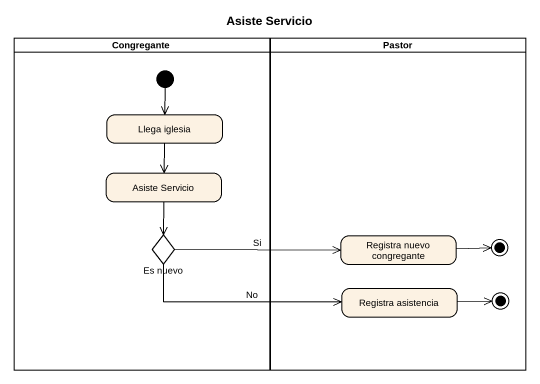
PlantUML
@startuml
title Asiste Servicio
hide empty description
state Congregante <<partition>> {
  state "Llega iglesia" as Llega_iglesia
  state "Asiste Servicio" as Asiste_Servicio
  state "Es nuevo" as Es_nuevo <<choice>>
  [*] --> Llega_iglesia
}
state Pastor <<partition>> {
  state "Registra nuevo congregante" as Registra_nuevo_congregante
  state final1 <<end>>
  state "Registra asistencia" as Registra_asistencia
  state final2 <<end>>
}
Llega_iglesia --> Asiste_Servicio
Asiste_Servicio --> Es_nuevo
Es_nuevo -right-> Registra_nuevo_congregante : Si
Es_nuevo -right-> Registra_asistencia : No
Registra_nuevo_congregante -right-> final1
Registra_asistencia -right-> final2
@enduml
